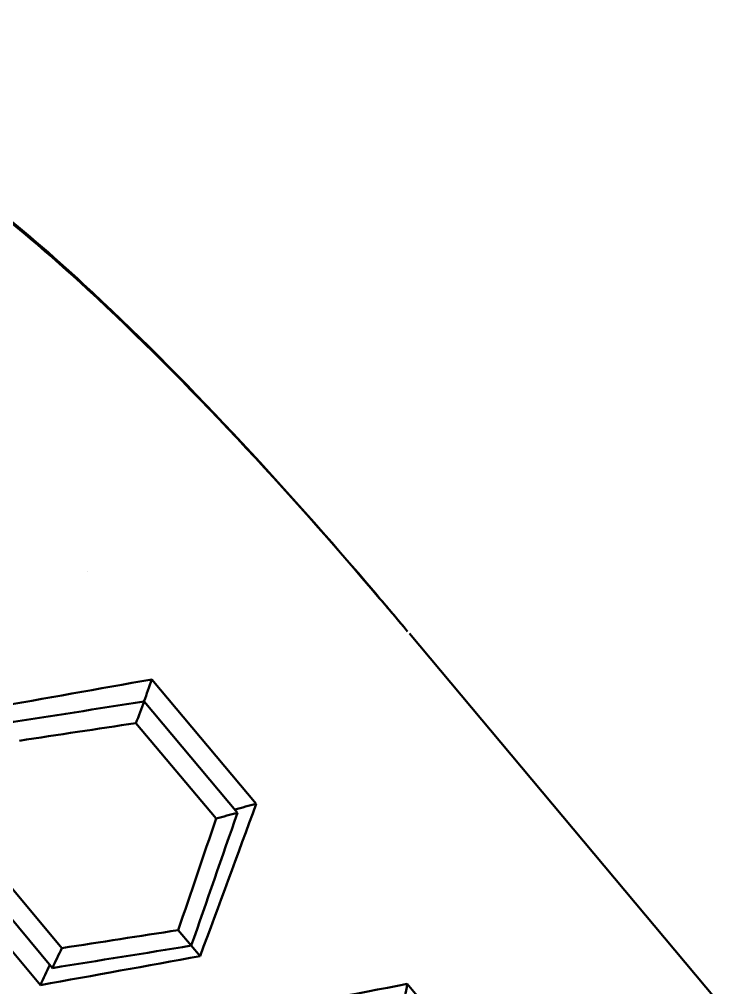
# Model space of a CAD drawing. Header units: millimetres. Extents: x 36 to 3196, y 27 to 5967.
# Drawn here: x 905.97 to 923.74, y 4179.93 to 4203.98 of the extents above; entities that cross this region are included whole.
import ezdxf

# ---------------------------------------------------------------- set-up
doc = ezdxf.new("R2010")
doc.units = ezdxf.units.MM
doc.layers.add('외형선(ISO)', color=7, linetype='Continuous', lineweight=50)

msp = doc.modelspace()

# ---------------------------------------------------------------- linework, layer by layer
at = {"layer": '외형선(ISO)'}
for p, q in [((907.6584, 4190.2727), (907.6584, 4190.2727)), ((915.568, 4188.831), (915.5488, 4188.8538)), ((923.7356, 4179.0971), (915.6556, 4188.7265)), ((911.8521, 4184.497), (909.2594, 4187.5868)), ((909.0649, 4187.0407), (911.3839, 4184.2771)), ((908.8632, 4186.5033), (910.8545, 4184.1301)), ((906.7876, 4180.4204), (904.4687, 4183.184)), ((907.0243, 4180.9162), (905.033, 4183.2893)), ((906.4898, 4179.9975), (903.8971, 4183.0873)), ((910.2377, 4180.9759), (909.9141, 4181.3616)), ((910.4568, 4180.7148), (910.2377, 4180.9759)), ((918.049, 4177.1118), (915.603, 4180.0268))]:
    msp.add_line(p, q, dxfattribs=at)
for centre, major_axis, ratio, start_param, end_param in [((904.1627, 4193.7343), (3.3928, 3.6727), 0.2685973, 6.2831833, 6.2831858), ((904.2693, 4193.6073), (3.3929, 3.6727), 0.2681519, 6.2831833, 6.2831858), ((852.9893, 4215.3), (51.8488, -36.3329), 0.7445582, 0.1929314, 0.2050075), ((850.2538, 4217.3603), (53.7923, -39.6767), 0.7426136, 0.201968, 0.2133383), ((929.7512, 4123.8192), (-20.3719, 59.9438), 0.7220673, 6.226774, 6.2388502), ((931.4547, 4120.5891), (-23.0094, 62.7558), 0.7217454, 6.2193003, 6.2306708), ((966.0236, 4149.5946), (-57.8076, 33.558), 0.7217453, 0.0525172, 0.0638875), ((963.1383, 4151.8333), (-55.4962, 30.472), 0.7220673, 0.0443361, 0.0564121), ((862.4371, 4204.0405), (37.086, -51.3128), 0.7628607, 0.6325766, 0.6446527)]:
    msp.add_ellipse(centre, major_axis=major_axis, ratio=ratio, start_param=start_param, end_param=end_param, dxfattribs=at)
for points, knots in [([(889.9099, 4202.3766), (890.5134, 4202.883), (891.203, 4203.2588), (892.6323, 4203.7708), (893.3865, 4203.8977), (895.1019, 4203.9806), (896.0771, 4203.8643), (898.6466, 4203.2653), (900.289, 4202.5756), (903.8357, 4200.5153), (905.7908, 4199.0088), (907.6621, 4197.28)], [0, 0, 0, 0, 0.285695, 0.285695, 0.5924198, 0.5924198, 1.0134414, 1.0134414, 1.7018602, 1.7018602, 2.4895372, 2.4895372, 2.4895372, 2.4895372]), ([(907.5555, 4197.4071), (910.0732, 4195.0813), (912.5224, 4192.4177), (915.0434, 4189.4544), (915.2748, 4189.1804), (915.5049, 4188.9062)], [0, 0, 0, 0, 1.0615744, 1.0615744, 1.1694862, 1.1694862, 1.1694862, 1.1694862]), ([(907.6622, 4197.28), (910.1799, 4194.9541), (912.629, 4192.2906), (915.1499, 4189.3274), (915.3815, 4189.0532), (915.6117, 4188.7788)], [0, 0, 0, 0, 1.0614941, 1.0614941, 1.1694817, 1.1694817, 1.1694817, 1.1694817])]:
    msp.add_open_spline(points, degree=3, knots=knots, dxfattribs=at)
for points in [[(905.1995, 4199.4259), (905.9923, 4198.7998), (906.7811, 4198.1225), (907.5555, 4197.4071)], [(905.2803, 4186.8839), (906.6061, 4187.1188), (907.9328, 4187.3529), (909.2594, 4187.5868)], [(905.6056, 4186.4962), (906.7584, 4186.6781), (907.9117, 4186.8594), (909.0649, 4187.0407)], [(908.852, 4187.0072), (908.9223, 4187.0192), (908.9926, 4187.0311), (909.063, 4187.0431)], [(908.8632, 4186.5033), (907.8977, 4186.3574), (906.9322, 4186.2117), (905.9668, 4186.0657)], [(911.8521, 4184.497), (911.3887, 4183.2343), (910.9238, 4181.9732), (910.4568, 4180.7148)], [(909.9141, 4181.3616), (910.2284, 4182.2834), (910.5418, 4183.2064), (910.8545, 4184.1301)], [(911.3839, 4184.2771), (911.003, 4183.1754), (910.621, 4182.0748), (910.2377, 4180.9759)], [(907.0243, 4180.9162), (907.9883, 4181.0638), (908.9516, 4181.2121), (909.9141, 4181.3616)], [(910.2377, 4180.9759), (909.089, 4180.7892), (907.9388, 4180.6042), (906.7876, 4180.4204)], [(910.4568, 4180.7148), (909.1364, 4180.4734), (907.8138, 4180.2346), (906.4898, 4179.9975)], [(911.665, 4179.2749), (912.9807, 4179.5219), (914.2937, 4179.7722), (915.603, 4180.0268)]]:
    msp.add_open_spline(points, degree=3, dxfattribs=at)

doc.saveas('drawing.dxf')
